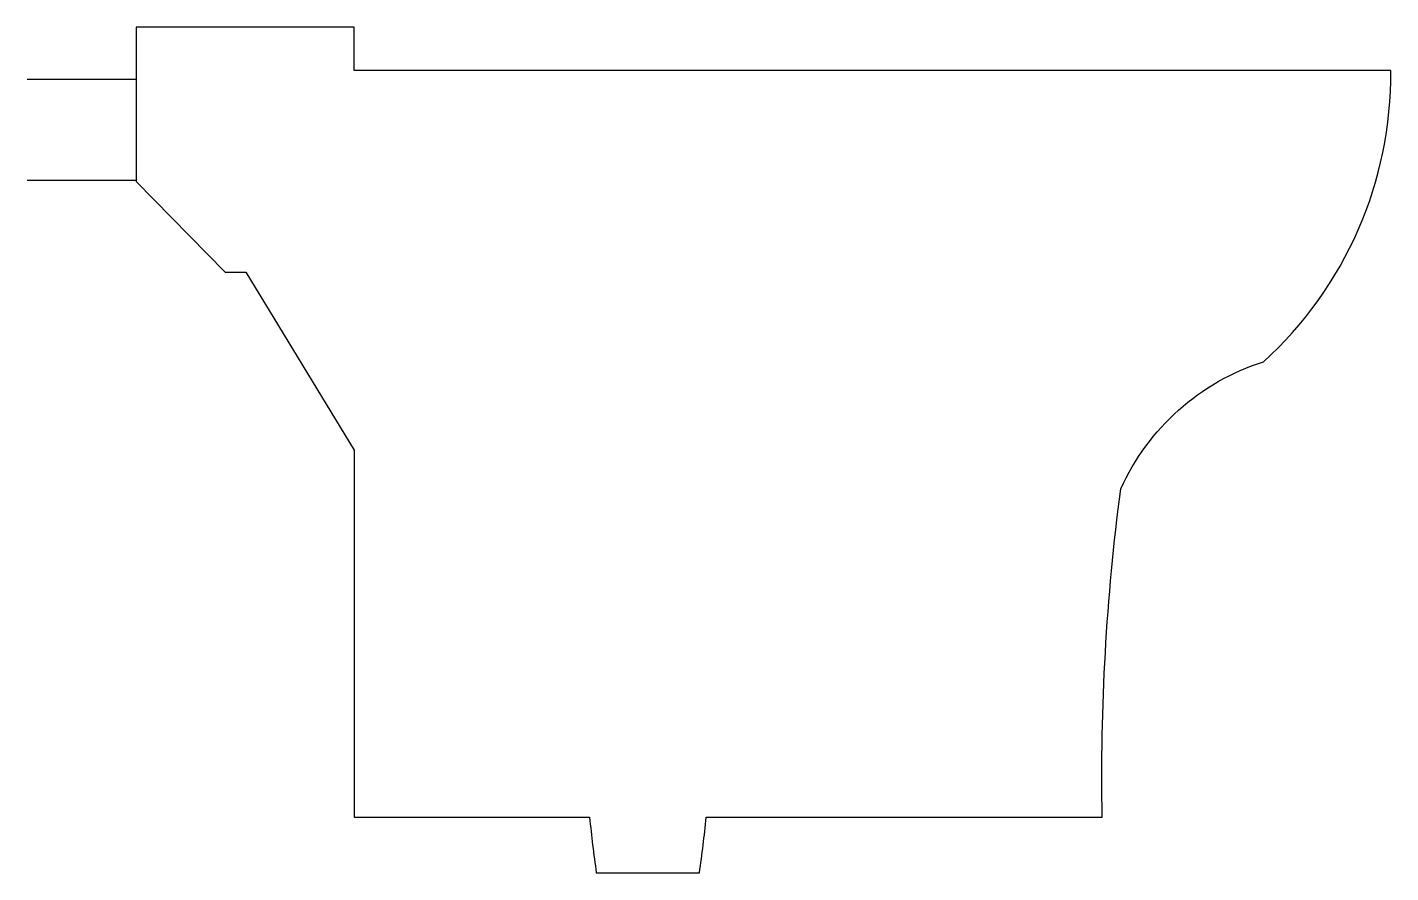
# Model space of a CAD drawing. Extents: x -0.326 to 0.35, y 0.009 to 0.427.
import ezdxf

# ---------------------------------------------------------------- set-up
doc = ezdxf.new("R2010")
doc.units = 0
doc.header["$MEASUREMENT"] = 0
doc.layers.add('PECAS', color=5, linetype='CONTINUOUS')

msp = doc.modelspace()

# ---------------------------------------------------------------- linework, layer by layer
at = {"layer": 'PECAS'}
for p, q in [((-0.1637, 0.42744), (-0.27168, 0.42744)), ((-0.27168, 0.40149), (-0.32567, 0.40149)), ((-0.27168, 0.35149), (-0.32567, 0.35149))]:
    msp.add_line(p, q, dxfattribs=at)
msp.add_lwpolyline([(-0.27168, 0.42744), (-0.27168, 0.35099), (-0.22761, 0.30607), (-0.21732, 0.30605), (-0.1637, 0.2179), (-0.1637, 0.03595), (-0.04696, 0.03595, 0.010597), (-0.04363, 0.0085), (0.0075, 0.0085, 0.010597), (0.01083, 0.03595), (0.20712, 0.03595, -0.037258), (0.2163, 0.19871, -0.212316), (0.287, 0.2617, 0.214305), (0.3501, 0.40595), (-0.1637, 0.40595), (-0.1637, 0.42744)], format="xyb", dxfattribs=at)

doc.saveas('drawing.dxf')
